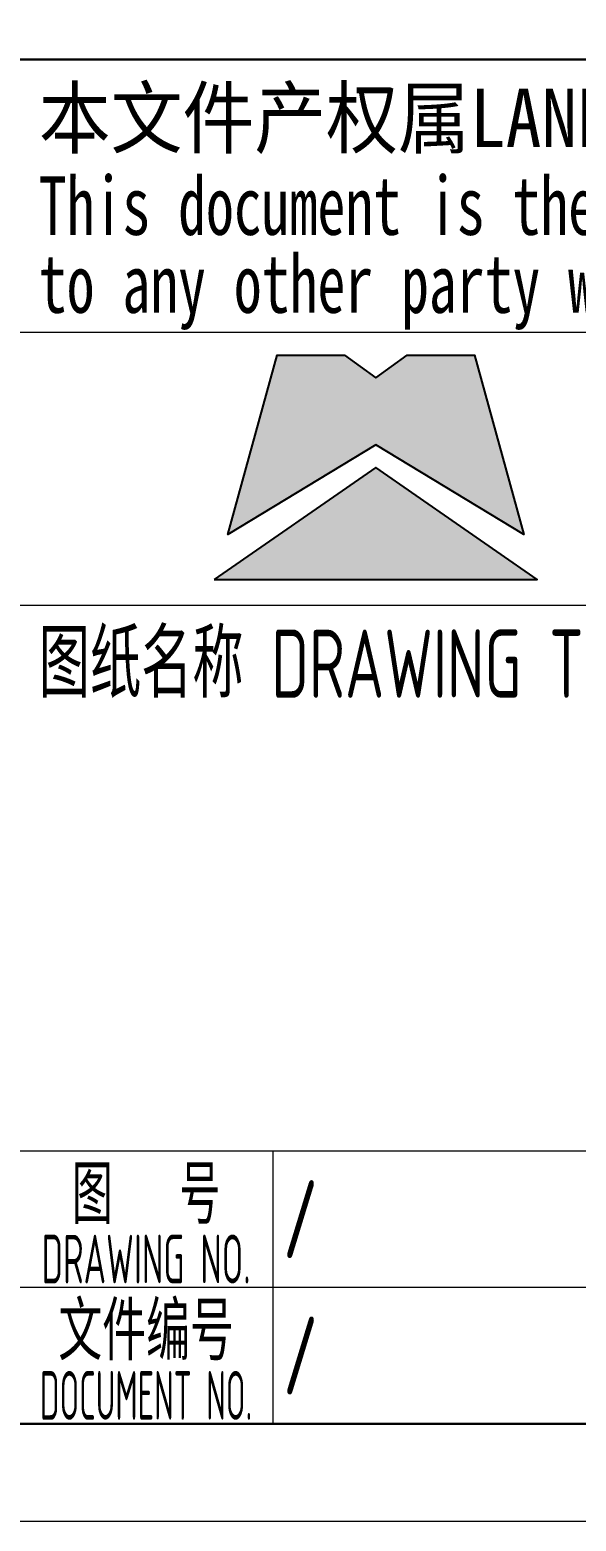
# Model space of a CAD drawing. Header units: millimetres. Extents: x 2346 to 2766, y 1417 to 1714.
# Drawn here: x 2637.9 to 2665.9, y 1416.7 to 1493.2 of the extents above; entities that cross this region are included whole.
import ezdxf
from ezdxf.enums import TextEntityAlignment as Align

# ---------------------------------------------------------------- set-up
doc = ezdxf.new("R2010")
doc.units = ezdxf.units.MM
for name, color, linetype, lineweight in [('1粗实线', 7, 'Continuous', 30), ('7文本', 2, 'Continuous', 18), ('8标注', 3, 'Continuous', 18), ('9图表', 4, 'Continuous', 18)]:
    doc.layers.add(name, color=color, linetype=linetype, lineweight=lineweight)
doc.layers.add('LOGO 1', color=7, linetype='Continuous', true_color=0x1e2380)
doc.layers.add('LOGO 2', color=7, linetype='Continuous', true_color=0x0075c2)
doc.styles.add('lanpec', font='bpec_e.shx', dxfattribs={"width": 0.75, "bigfont": 'hztxt.shx'})
doc.styles.add('黑体', font='simhei.ttf', dxfattribs={"width": 1.5})

# ---------------------------------------------------------------- blocks, each defined once
blk = doc.blocks.new('A3-零部件图-LANPEC-AUTOPRINT')
at = {"layer": '1粗实线'}
blk.add_lwpolyline([(-395, 5), (-5, 5), (-5, 292), (-395, 292)], close=True, dxfattribs=at)
at = {"layer": '9图表'}
blk.add_lwpolyline([(-420, 0), (0, 0), (0, 297), (-420, 297)], close=True, dxfattribs=at)
blk = doc.blocks.new('蓝滨LOGO')
at = {"layer": 'LOGO 1'}
h = blk.add_hatch(color=174, dxfattribs=at)
h.dxf.hatch_style = 1
h.paths.add_polyline_path([(-0.003, 0.029), (16.557, 0.029), (8.277, 5.779)])
at = {"layer": 'LOGO 2'}
h = blk.add_hatch(color=152, dxfattribs=at)
h.dxf.hatch_style = 1
h.paths.add_polyline_path([(8.277, 6.929), (15.867, 2.329), (13.337, 11.529), (9.887, 11.529), (8.277, 10.379), (6.667, 11.529), (3.217, 11.529), (0.687, 2.329)])
at = {"layer": 'LOGO 1'}
blk.add_line((-0.003, 0.029), (16.557, 0.029), dxfattribs=at)
blk.add_lwpolyline([(-0.003, 0.029), (16.557, 0.029), (8.277, 5.779)], close=True, dxfattribs=at)
at = {"layer": 'LOGO 2'}
blk.add_lwpolyline([(8.277, 6.929), (0.687, 2.329), (3.217, 11.529), (6.667, 11.529), (8.277, 10.379), (9.887, 11.529), (13.337, 11.529), (15.867, 2.329)], close=True, dxfattribs=at)
blk = doc.blocks.new('蓝滨、蓝科零件图标题栏模板')
at = {"layer": '1粗实线'}
blk.add_lwpolyline([(-180, 0), (0, 0), (0, 70), (-180, 70)], close=True, dxfattribs=at)
at = {"layer": '9图表'}
for p, q in [((-124, 56), (0, 56)), ((-180, 42), (0, 42)), ((-180, 14), (0, 14)), ((-111, 14), (-111, 0)), ((-180, 7), (0, 7))]:
    blk.add_line(p, q, dxfattribs=at)
at = {"layer": '8标注'}
blk.add_blockref('蓝滨LOGO', (-114, 43.291), dxfattribs=at)
at = {"layer": '7文本', "style": 'lanpec'}
for tag, height, width, p in [('设计证书号', 4, 0.7, (-15.5, 38.5, 0)), ('设计签名', 4, 0.75, (-155.5, 31.5, 0)), ('设计日期', 4, 0.75, (-134.5, 31.5, 0)), ('项目编号', 4, 0.75, (-15.5, 31.5, 0)), ('名称', 5, 0.75, (-84, 30)), ('校对签名', 4, 0.75, (-155.5, 24.5, 0)), ('校对日期', 4, 0.75, (-134.5, 24.5, 0)), ('规格', 5, 0.75, (-84, 24)), ('产品编号', 4, 0.75, (-15.5, 24.5, 0)), ('审核签名', 4, 0.75, (-155.5, 17.5, 0)), ('审核日期', 4, 0.75, (-134.5, 17.5, 0)), ('设计阶段', 4, 0.75, (-15.5, 17.5, 0)), ('材料', 4, 0.75, (-54, 10.5, 0)), ('图幅', 4, 0.75, (-25.5, 10.5, 0)), ('比例', 4, 0.75, (-5, 10.5, 0)), ('重量', 4, 0.75, (-50.5, 3.5, 0)), ('REV', 3, 0.75, (-25.5, 3.5, 0))]:
    blk.add_attdef(tag, text='', height=height, dxfattribs=dict(at, width=width)).set_placement(p, align=Align.MIDDLE_CENTER)
at = {"layer": '7文本', "style": 'lanpec', "width": 0.75}
for tag, p in [('图号', (-110.5, 10.5)), ('文件编号', (-110.5, 3.5, 0))]:
    blk.add_attdef(tag, text='', height=4, dxfattribs=at).set_placement(p, align=Align.MIDDLE_LEFT)
at = {"layer": '9图表'}
for s, height, style, width, p in [('本文件产权属LANPEC所有,未经LANPEC书面许可不准复制或转让第三方。', 3, '黑体', 0.9, (-123, 67)), ('This document is the property of LANPEC. It shall not be reproduced or transfered', 3, '黑体', 0.7, (-123, 62.5)), ("to any other party without LANPEC's permission in written form.", 3, '黑体', 0.7, (-123, 58.5)), ('图纸名称 DRAWING TITLE:', 3.5, 'lanpec', 0.75, (-123, 39))]:
    blk.add_text(s, height=height, dxfattribs=dict(at, style=style, width=width)).set_placement(p, align=Align.MIDDLE_LEFT)
at = {"layer": '9图表', "style": 'lanpec'}
for s, height, width, p in [('图   号', 3, 0.7, (-117.5, 11.75, 0)), ('DRAWING NO.', 2.5, 0.6, (-117.5, 8.45, 0)), ('文件编号', 3, 0.75, (-117.5, 4.75, 0)), ('DOCUMENT NO.', 2.5, 0.55, (-117.5, 1.45, 0))]:
    blk.add_text(s, height=height, dxfattribs=dict(at, width=width)).set_placement(p, align=Align.MIDDLE_CENTER)

msp = doc.modelspace()

# ---------------------------------------------------------------- block references
msp.add_blockref('A3-零部件图-LANPEC-AUTOPRINT', (2766.346, 1416.705))
msp.add_blockref('A3-零部件图-LANPEC-AUTOPRINT', (2766.346, 1416.705))
at = {"layer": '8标注'}
ref = msp.add_blockref('蓝滨、蓝科零件图标题栏模板', (2761.346, 1421.705), dxfattribs=at)
ref.add_attrib('图号', '/', dxfattribs={"layer": '7文本', "height": 4, "style": 'lanpec', "width": 0.75}).set_placement((2650.846, 1432.205), align=Align.MIDDLE_LEFT)
ref.add_attrib('文件编号', '/', dxfattribs={"layer": '7文本', "height": 4, "style": 'lanpec', "width": 0.75}).set_placement((2650.846, 1425.205, 0), align=Align.MIDDLE_LEFT)

doc.saveas('drawing.dxf')
